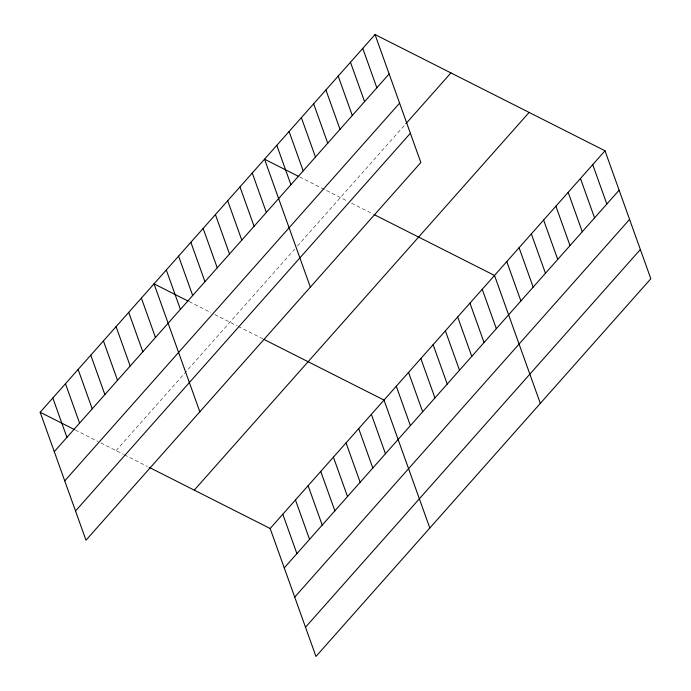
<?xml version="1.0" encoding="UTF-8"?>
<svg xmlns="http://www.w3.org/2000/svg" width="691" height="691" viewBox="0 0 691 691"><rect width="100%" height="100%" fill="white"/><g stroke="black" fill="none" stroke-linecap="round" stroke-linejoin="round"><path stroke-width="0.52" stroke-dasharray="3.46 2.59" d="M116.071 450.618L294.72 249.105M297.45 246.031L405.228 124.458M299.635 176.939L347.78 201.271M351.46 203.137L373.537 214.296M189.127 301.578L210.945 312.608M214.746 314.526L237.281 325.919M238.196 326.385L263.038 338.935M75.276 430.001L98.044 441.506M100.886 442.948L123.43 454.341M124.345 454.808L147.347 466.425"/><path stroke-width="1.04" d="M375.032 34.55L420.845 162.497L85.986 540.207L40.173 412.259L375.032 34.55L605.014 150.793L650.827 278.741L315.968 656.45L270.155 528.503L149.187 467.358M54.278 451.646L389.137 73.937M64.738 480.867L399.597 103.158M405.911 123.689L450.929 72.909M75.526 510.977L410.376 133.268M194.266 490.144L529.116 112.434M270.155 528.503L605.014 150.793M284.26 567.89L619.119 190.18M294.72 597.11L629.579 219.41M305.5 627.221L640.358 249.52M298.685 176.455L264.532 159.198L310.345 287.136M374.462 214.763L494.514 275.441L540.319 403.389M188.177 301.103L154.024 283.837L199.837 411.784M263.953 339.402L384.006 400.08L429.819 528.028M40.173 412.259L74.326 429.517M592.731 164.648L606.836 204.026M580.457 178.494L594.562 217.881M568.175 192.348L582.28 231.727M555.901 206.194L570.006 245.581M543.627 220.04L557.723 259.427M531.344 233.895L545.449 273.273M519.071 247.741L533.167 287.128M506.788 261.587L520.893 300.974M482.232 289.287L496.337 328.674M469.958 303.142L484.054 342.52M362.758 48.396L376.854 87.783M457.675 316.988L471.78 356.375M350.475 62.25L364.58 101.637M445.401 330.834L459.498 370.221M338.201 76.096L352.298 115.483M433.119 344.688L447.224 384.075M325.919 89.951L340.024 129.329M420.845 358.534L434.941 397.921M313.645 103.797L327.741 143.184M408.562 372.389L422.667 411.767M301.362 117.643L315.467 157.03M396.288 386.234L410.385 425.621M289.088 131.497L303.185 170.876M276.806 145.343L290.911 184.73M371.361 414.35L385.457 453.737M358.707 428.619L372.812 468.006M252.25 173.044L266.355 212.431M346.053 442.888L360.158 482.275M239.976 186.89L254.072 226.277M333.408 457.157L347.513 496.544M227.693 200.744L241.798 240.123M320.754 471.426L334.859 510.813M215.419 214.59L229.516 253.977M308.108 485.695L322.205 525.082M203.137 228.436L217.242 267.823M295.454 499.964L309.559 539.351M190.863 242.291L204.959 281.678M282.809 514.234L296.905 553.621M178.58 256.136L192.685 295.523M166.306 269.991L180.403 309.369M141.379 298.106L155.475 337.493M128.725 312.375L142.83 351.762M116.079 326.644L130.176 366.031M103.425 340.913L117.53 380.3M90.78 355.183L104.877 394.57M78.126 369.452L92.231 408.839M65.472 383.721L79.577 423.108M52.827 397.99L66.923 437.377"/></g></svg>
